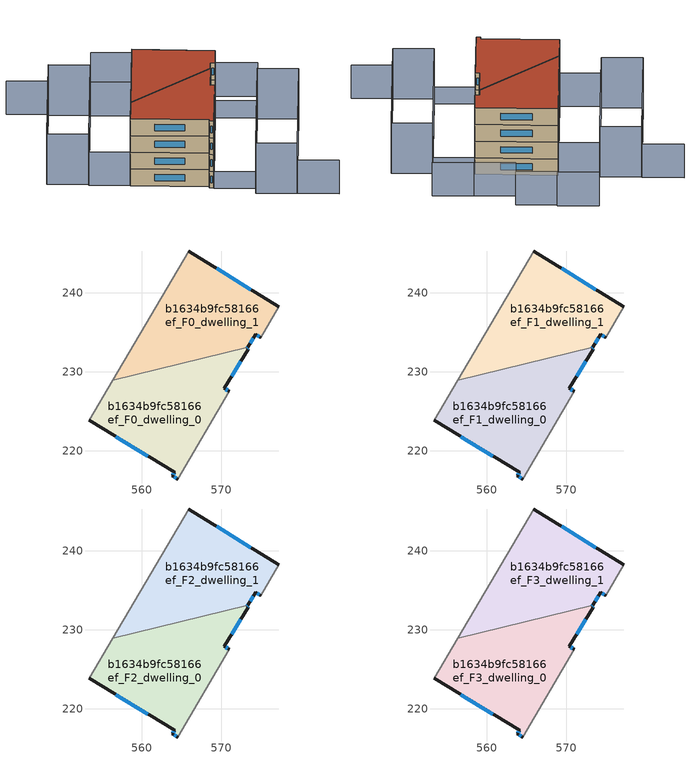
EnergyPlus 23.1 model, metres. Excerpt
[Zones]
b1634b9fc58166ef_F0_dwelling_0
 floor ground (EU_floor_Construction): 573.4,233.1 573.31,232.95 573.43,232.87 570.41,227.91 571.04,227.53 564.52,216.45 563.86,216.86 564.12,217.29 553.32,223.86 556.31,228.93 z0
 wall outside (EU_wall_Construction): 571.04,227.53 570.41,227.91 573.43,232.87 573.31,232.95 573.4,233.1 / 553.32,223.86 564.12,217.29 563.86,216.86 564.52,216.45 z0:3
 wall adiabatic (EU_wall_Construction): 564.52,216.45 571.04,227.53 / 556.31,228.93 553.32,223.86 z0:3
 wall to b1634b9fc58166ef_F0_dwelling_1 (EU_wall_Construction): 573.4,233.1 556.31,228.93 z0:3
 window (EU_Window_Construction): 573.34,232.99 573.37,233.05 / 573.39,232.9 573.35,232.92 / 571.35,229.46 572.49,231.33 / 570.84,227.65 570.6,227.79 / 564.07,216.73 564.31,216.58 / 564.04,217.16 563.94,216.99 / 556.69,221.81 560.76,219.34 z0.93:2.07
b1634b9fc58166ef_F0_dwelling_1
 floor ground (EU_floor_Construction): 577.31,238.19 575.03,234.32 574.38,234.71 573.4,233.1 556.31,228.93 565.92,245.26 z0
 wall outside (EU_wall_Construction): 573.4,233.1 574.38,234.71 575.03,234.32 / 577.31,238.19 565.92,245.26 z0:3
 wall adiabatic (EU_wall_Construction): 565.92,245.26 556.31,228.93 / 575.03,234.32 577.31,238.19 z0:3
 window (EU_Window_Construction): 574.59,234.59 574.83,234.44 / 573.71,233.6 574.08,234.21 / 573.76,240.39 569.47,243.06 z0.93:2.07
b1634b9fc58166ef_F1_dwelling_0
 floor to b1634b9fc58166ef_F0_dwelling_0 (EU_floor_Construction): 573.4,233.1 573.31,232.95 573.43,232.87 570.41,227.91 571.04,227.53 564.52,216.45 563.86,216.86 564.12,217.29 553.32,223.86 556.31,228.93 z3
 wall outside (EU_wall_Construction): 571.04,227.53 570.41,227.91 573.43,232.87 573.31,232.95 573.4,233.1 / 553.32,223.86 564.12,217.29 563.86,216.86 564.52,216.45 z3:6
 wall adiabatic (EU_wall_Construction): 564.52,216.45 571.04,227.53 / 556.31,228.93 553.32,223.86 z3:6
 wall to b1634b9fc58166ef_F1_dwelling_1 (EU_wall_Construction): 573.4,233.1 556.31,228.93 z3:6
 window (EU_Window_Construction): 573.34,232.99 573.37,233.05 / 573.39,232.9 573.35,232.92 / 571.35,229.46 572.49,231.33 / 570.84,227.65 570.6,227.79 / 564.07,216.73 564.31,216.58 / 564.04,217.16 563.94,216.99 / 556.69,221.81 560.76,219.34 z3.93:5.07
b1634b9fc58166ef_F1_dwelling_1
 floor to b1634b9fc58166ef_F0_dwelling_1 (EU_floor_Construction): 577.31,238.19 575.03,234.32 574.38,234.71 573.4,233.1 556.31,228.93 565.92,245.26 z3
 wall outside (EU_wall_Construction): 573.4,233.1 574.38,234.71 575.03,234.32 / 577.31,238.19 565.92,245.26 z3:6
 wall adiabatic (EU_wall_Construction): 565.92,245.26 556.31,228.93 / 575.03,234.32 577.31,238.19 z3:6
 window (EU_Window_Construction): 574.59,234.59 574.83,234.44 / 573.71,233.6 574.08,234.21 / 573.76,240.39 569.47,243.06 z3.93:5.07
b1634b9fc58166ef_F2_dwelling_0
 floor to b1634b9fc58166ef_F1_dwelling_0 (EU_floor_Construction): 573.4,233.1 573.31,232.95 573.43,232.87 570.41,227.91 571.04,227.53 564.52,216.45 563.86,216.86 564.12,217.29 553.32,223.86 556.31,228.93 z6
 wall outside (EU_wall_Construction): 571.04,227.53 570.41,227.91 573.43,232.87 573.31,232.95 573.4,233.1 / 553.32,223.86 564.12,217.29 563.86,216.86 564.52,216.45 z6:9
 wall adiabatic (EU_wall_Construction): 564.52,216.45 571.04,227.53 / 556.31,228.93 553.32,223.86 z6:9
 wall to b1634b9fc58166ef_F2_dwelling_1 (EU_wall_Construction): 573.4,233.1 556.31,228.93 z6:9
 window (EU_Window_Construction): 573.34,232.99 573.37,233.05 / 573.39,232.9 573.35,232.92 / 571.35,229.46 572.49,231.33 / 570.84,227.65 570.6,227.79 / 564.07,216.73 564.31,216.58 / 564.04,217.16 563.94,216.99 / 556.69,221.81 560.76,219.34 z6.93:8.07
b1634b9fc58166ef_F2_dwelling_1
 floor to b1634b9fc58166ef_F1_dwelling_1 (EU_floor_Construction): 577.31,238.19 575.03,234.32 574.38,234.71 573.4,233.1 556.31,228.93 565.92,245.26 z6
 wall outside (EU_wall_Construction): 573.4,233.1 574.38,234.71 575.03,234.32 / 577.31,238.19 565.92,245.26 z6:9
 wall adiabatic (EU_wall_Construction): 565.92,245.26 556.31,228.93 / 575.03,234.32 577.31,238.19 z6:9
 window (EU_Window_Construction): 574.59,234.59 574.83,234.44 / 573.71,233.6 574.08,234.21 / 573.76,240.39 569.47,243.06 z6.93:8.07
b1634b9fc58166ef_F3_dwelling_0
 floor to b1634b9fc58166ef_F2_dwelling_0 (EU_floor_Construction): 573.4,233.1 573.31,232.95 573.43,232.87 570.41,227.91 571.04,227.53 564.52,216.45 563.86,216.86 564.12,217.29 553.32,223.86 556.31,228.93 z9
 wall outside (EU_wall_Construction): 571.04,227.53 570.41,227.91 573.43,232.87 573.31,232.95 573.4,233.1 / 553.32,223.86 564.12,217.29 563.86,216.86 564.52,216.45 z9:12
 wall adiabatic (EU_wall_Construction): 564.52,216.45 571.04,227.53 / 556.31,228.93 553.32,223.86 z9:12
 wall to b1634b9fc58166ef_F3_dwelling_1 (EU_wall_Construction): 573.4,233.1 556.31,228.93 z9:12
 window (EU_Window_Construction): 573.34,232.99 573.37,233.05 / 573.39,232.9 573.35,232.92 / 571.35,229.46 572.49,231.33 / 570.84,227.65 570.6,227.79 / 564.07,216.73 564.31,216.58 / 564.04,217.16 563.94,216.99 / 556.69,221.81 560.76,219.34 z9.93:11.07
 roof outside (EU_roof_Construction): 564.52,216.45 571.04,227.53 570.41,227.91 573.43,232.87 573.31,232.95 573.4,233.1 556.31,228.93 553.32,223.86 564.12,217.29 563.86,216.86 z12
b1634b9fc58166ef_F3_dwelling_1
 floor to b1634b9fc58166ef_F2_dwelling_1 (EU_floor_Construction): 577.31,238.19 575.03,234.32 574.38,234.71 573.4,233.1 556.31,228.93 565.92,245.26 z9
 wall outside (EU_wall_Construction): 573.4,233.1 574.38,234.71 575.03,234.32 / 577.31,238.19 565.92,245.26 z9:12
 wall adiabatic (EU_wall_Construction): 565.92,245.26 556.31,228.93 / 575.03,234.32 577.31,238.19 z9:12
 window (EU_Window_Construction): 574.59,234.59 574.83,234.44 / 573.71,233.6 574.08,234.21 / 573.76,240.39 569.47,243.06 z9.93:11.07
 roof outside (EU_roof_Construction): 573.4,233.1 574.38,234.71 575.03,234.32 577.31,238.19 565.92,245.26 556.31,228.93 z12
shading: 580.94,204.72 575.17,208.12 / 575.17,208.12 588.71,231.12 / 586.98,241.4 581.2,244.8 / 581.22,244.83 575.44,248.23 / 577.02,250.9 571.24,254.3 / 548.74,255.92 554.61,252.47 / 554.61,252.47 542.06,231.15 / 571.35,254.49 565.58,257.89 / 565.99,245.38 553.32,223.86 / 553.32,223.86 547.55,227.26 / 547.55,227.26 560.22,248.78 / 560.22,248.78 565.99,245.38 z0:6; 542.01,231.07 554.53,252.33 / 554.53,252.33 560.3,248.93 / 560.3,248.93 547.79,227.67 / 547.79,227.67 542.01,231.07 / 588.71,231.13 575.19,208.15 / 575.19,208.15 569.41,211.55 / 569.41,211.55 582.94,234.53 / 582.94,234.53 588.71,231.13 z0:9; 564.47,216.38 577.31,238.19 / 577.31,238.19 583.09,234.79 / 583.09,234.79 570.25,212.98 / 570.25,212.98 564.47,216.38 z0:3
[Building]
EU S2 Campaign: North Axis=0; Terrain=City; Solar Distribution=FullExterior
[Site:Location]
Montreal-Trudeau.Intl.AP: Latitude=45.4667; Longitude=-73.75; Time Zone=-5; Elevation=36
[SizingPeriod:WeatherFileDays]
AnnualSizingPeriod: Begin Month=1; Begin Day of Month=1; End Month=12; End Day of Month=31; Day of Week for Start Day=Monday; Use Weather File Daylight Saving Period=No; Use Weather File Rain and Snow Indicators=No
[MATERIAL]
EU_InternalMass_Material: Roughness=MediumRough; Thickness=0.1; Conductivity=1; Density=1800; Specific Heat=900; Thermal Absorptance=0.9; Solar Absorptance=0.7; Visible Absorptance=0.7
[MATERIAL:NOMASS] Roughness=MediumRough; Thermal Absorptance=0.9; Solar Absorptance=0.7; Visible Absorptance=0.7
Name | Thermal Resistance
EU_wall_NoMass; EU_floor_NoMass | 1.36485
EU_roof_NoMass | 2.55992
[WINDOWMATERIAL:SIMPLEGLAZINGSYSTEM]
EU_Window_SimpleGlazing: UFactor=3.92339; Solar Heat Gain Coefficient=0.8; Visible Transmittance=0.8
[CONSTRUCTION]
EU_wall_Construction: EU_wall_NoMass
EU_roof_Construction: EU_roof_NoMass
EU_floor_Construction: EU_floor_NoMass
EU_Window_Construction: EU_Window_SimpleGlazing
EU_InternalMass_Construction: EU_InternalMass_Material
[ZONE] Type=1; Multiplier=1; Ceiling Height=autocalculate; Floor Area=autocalculate; Part of Total Floor Area=Yes
Name | Volume
b1634b9fc58166ef_F0_dwelling_0 | 490.19
b1634b9fc58166ef_F1_dwelling_0; b1634b9fc58166ef_F2_dwelling_0; b1634b9fc58166ef_F3_dwelling_0 | 490.192
b1634b9fc58166ef_F0_dwelling_1 | 490.215
b1634b9fc58166ef_F1_dwelling_1; b1634b9fc58166ef_F2_dwelling_1; b1634b9fc58166ef_F3_dwelling_1 | 490.214
[INTERNALMASS] Construction=EU_InternalMass_Construction
Name | Zone or ZoneList | Surface Area
b1634b9fc58166ef_F0_dwelling_0_EU_InternalMass | b1634b9fc58166ef_F0_dwelling_0 | 163.397
b1634b9fc58166ef_F0_dwelling_1_EU_InternalMass | b1634b9fc58166ef_F0_dwelling_1 | 163.405
b1634b9fc58166ef_F1_dwelling_0_EU_InternalMass | b1634b9fc58166ef_F1_dwelling_0 | 163.397
b1634b9fc58166ef_F1_dwelling_1_EU_InternalMass | b1634b9fc58166ef_F1_dwelling_1 | 163.405
b1634b9fc58166ef_F2_dwelling_0_EU_InternalMass | b1634b9fc58166ef_F2_dwelling_0 | 163.397
b1634b9fc58166ef_F2_dwelling_1_EU_InternalMass | b1634b9fc58166ef_F2_dwelling_1 | 163.405
b1634b9fc58166ef_F3_dwelling_0_EU_InternalMass | b1634b9fc58166ef_F3_dwelling_0 | 163.397
b1634b9fc58166ef_F3_dwelling_1_EU_InternalMass | b1634b9fc58166ef_F3_dwelling_1 | 163.405
[OTHEREQUIPMENT] Fuel Type=Electricity; Design Level Calculation Method=Watts/Area; Power per Zone Floor Area=1; Fraction Latent=0; Fraction Radiant=0; Fraction Lost=0; Carbon Dioxide Generation Rate=0; EndUse Subcategory=EU_Step8_InternalGains
Name | Zone or ZoneList or Space or SpaceList | Schedule
EU_Step8_InternalGain_b1634b9fc58166ef_F0_dwelling_0_f000 | b1634b9fc58166ef_F0_dwelling_0 | EU_Step8_GainSchedule_b1634b9fc58166ef_F0_dwelling_0_f000
EU_Step8_InternalGain_b1634b9fc58166ef_F0_dwelling_1_f000 | b1634b9fc58166ef_F0_dwelling_1 | EU_Step8_GainSchedule_b1634b9fc58166ef_F0_dwelling_1_f000
EU_Step8_InternalGain_b1634b9fc58166ef_F1_dwelling_0_f000 | b1634b9fc58166ef_F1_dwelling_0 | EU_Step8_GainSchedule_b1634b9fc58166ef_F1_dwelling_0_f000
EU_Step8_InternalGain_b1634b9fc58166ef_F1_dwelling_1_f000 | b1634b9fc58166ef_F1_dwelling_1 | EU_Step8_GainSchedule_b1634b9fc58166ef_F1_dwelling_1_f000
EU_Step8_InternalGain_b1634b9fc58166ef_F2_dwelling_0_f000 | b1634b9fc58166ef_F2_dwelling_0 | EU_Step8_GainSchedule_b1634b9fc58166ef_F2_dwelling_0_f000
EU_Step8_InternalGain_b1634b9fc58166ef_F2_dwelling_1_f000 | b1634b9fc58166ef_F2_dwelling_1 | EU_Step8_GainSchedule_b1634b9fc58166ef_F2_dwelling_1_f000
EU_Step8_InternalGain_b1634b9fc58166ef_F3_dwelling_0_f000 | b1634b9fc58166ef_F3_dwelling_0 | EU_Step8_GainSchedule_b1634b9fc58166ef_F3_dwelling_0_f000
EU_Step8_InternalGain_b1634b9fc58166ef_F3_dwelling_1_f000 | b1634b9fc58166ef_F3_dwelling_1 | EU_Step8_GainSchedule_b1634b9fc58166ef_F3_dwelling_1_f000
[ZONEVENTILATION:DESIGNFLOWRATE] Schedule=EU_AlwaysOn; Design Flow Rate Calculation Method=AirChanges/Hour; Air Changes per Hour=0.860309; Ventilation Type=Natural; Fan Pressure Rise=0; Fan Total Efficiency=1; Constant Term Coefficient=1; Temperature Term Coefficient=0; Velocity Term Coefficient=0; Velocity Squared Term Coefficient=0; Minimum Indoor Temperature=-100; Maximum Indoor Temperature=100; Delta Temperature=-100; Minimum Outdoor Temperature=-100; Maximum Outdoor Temperature=100; Maximum Wind Speed=40
Name | Zone or ZoneList or Space or SpaceList
EU_ConstantAir_b1634b9fc58166ef_F0_dwelling_0 | b1634b9fc58166ef_F0_dwelling_0
EU_ConstantAir_b1634b9fc58166ef_F0_dwelling_1 | b1634b9fc58166ef_F0_dwelling_1
EU_ConstantAir_b1634b9fc58166ef_F1_dwelling_0 | b1634b9fc58166ef_F1_dwelling_0
EU_ConstantAir_b1634b9fc58166ef_F1_dwelling_1 | b1634b9fc58166ef_F1_dwelling_1
EU_ConstantAir_b1634b9fc58166ef_F2_dwelling_0 | b1634b9fc58166ef_F2_dwelling_0
EU_ConstantAir_b1634b9fc58166ef_F2_dwelling_1 | b1634b9fc58166ef_F2_dwelling_1
EU_ConstantAir_b1634b9fc58166ef_F3_dwelling_0 | b1634b9fc58166ef_F3_dwelling_0
EU_ConstantAir_b1634b9fc58166ef_F3_dwelling_1 | b1634b9fc58166ef_F3_dwelling_1
[HVACTEMPLATE:THERMOSTAT] Constant Heating Setpoint=20; Constant Cooling Setpoint=50
EU_HeatOnly_b1634b9fc58166ef_F0_dwelling_0; EU_HeatOnly_b1634b9fc58166ef_F0_dwelling_1; EU_HeatOnly_b1634b9fc58166ef_F1_dwelling_0; EU_HeatOnly_b1634b9fc58166ef_F1_dwelling_1; EU_HeatOnly_b1634b9fc58166ef_F2_dwelling_0; EU_HeatOnly_b1634b9fc58166ef_F2_dwelling_1; EU_HeatOnly_b1634b9fc58166ef_F3_dwelling_0; EU_HeatOnly_b1634b9fc58166ef_F3_dwelling_1
[HVACTEMPLATE:ZONE:IDEALLOADSAIRSYSTEM] System Availability Schedule=EU_AlwaysOn; Maximum Heating Supply Air Temperature=50; Minimum Cooling Supply Air Temperature=13; Maximum Heating Supply Air Humidity Ratio=0.0156; Minimum Cooling Supply Air Humidity Ratio=0.0077; Heating Limit=NoLimit; Cooling Limit=NoLimit; Heating Availability Schedule=EU_AlwaysOn; Cooling Availability Schedule=EU_CoolingOff; Dehumidification Control Type=ConstantSensibleHeatRatio; Cooling Sensible Heat Ratio=0.7; Dehumidification Setpoint=60; Humidification Control Type=None; Humidification Setpoint=30; Outdoor Air Method=None; Outdoor Air Flow Rate per Person=0.00944; Outdoor Air Flow Rate per Zone Floor Area=0; Outdoor Air Flow Rate per Zone=0; Demand Controlled Ventilation Type=None; Outdoor Air Economizer Type=NoEconomizer; Heat Recovery Type=None; Sensible Heat Recovery Effectiveness=0.7; Latent Heat Recovery Effectiveness=0.65
Name | Template Thermostat
b1634b9fc58166ef_F0_dwelling_0 | EU_HeatOnly_b1634b9fc58166ef_F0_dwelling_0
b1634b9fc58166ef_F0_dwelling_1 | EU_HeatOnly_b1634b9fc58166ef_F0_dwelling_1
b1634b9fc58166ef_F1_dwelling_0 | EU_HeatOnly_b1634b9fc58166ef_F1_dwelling_0
b1634b9fc58166ef_F1_dwelling_1 | EU_HeatOnly_b1634b9fc58166ef_F1_dwelling_1
b1634b9fc58166ef_F2_dwelling_0 | EU_HeatOnly_b1634b9fc58166ef_F2_dwelling_0
b1634b9fc58166ef_F2_dwelling_1 | EU_HeatOnly_b1634b9fc58166ef_F2_dwelling_1
b1634b9fc58166ef_F3_dwelling_0 | EU_HeatOnly_b1634b9fc58166ef_F3_dwelling_0
b1634b9fc58166ef_F3_dwelling_1 | EU_HeatOnly_b1634b9fc58166ef_F3_dwelling_1
[SIZING:ZONE] Zone Cooling Design Supply Air Temperature Input Method=SupplyAirTemperature; Zone Cooling Design Supply Air Temperature=13; Zone Heating Design Supply Air Temperature Input Method=SupplyAirTemperature; Zone Heating Design Supply Air Temperature=50; Zone Cooling Design Supply Air Humidity Ratio=0.008; Zone Heating Design Supply Air Humidity Ratio=0.008; Cooling Design Air Flow Method=DesignDay; Cooling Design Air Flow Rate=0; Cooling Minimum Air Flow per Zone Floor Area=0.000762; Cooling Minimum Air Flow=0; Cooling Minimum Air Flow Fraction=0.2; Heating Design Air Flow Method=DesignDay; Heating Design Air Flow Rate=0; Heating Maximum Air Flow per Zone Floor Area=0.002032; Heating Maximum Air Flow=0.141576; Heating Maximum Air Flow Fraction=0.3; Account for Dedicated Outdoor Air System=No; Dedicated Outdoor Air System Control Strategy=NeutralSupplyAir; Dedicated Outdoor Air Low Setpoint Temperature for Design=autosize; Dedicated Outdoor Air High Setpoint Temperature for Design=autosize; Zone Load Sizing Method=Sensible Load Only No Latent Load; Zone Latent Cooling Design Supply Air Humidity Ratio Input Method=HumidityRatioDifference; Zone Cooling Design Supply Air Humidity Ratio Difference=0.005; Zone Latent Heating Design Supply Air Humidity Ratio Input Method=HumidityRatioDifference; Zone Humidification Design Supply Air Humidity Ratio Difference=0.005
b1634b9fc58166ef_F0_dwelling_0; b1634b9fc58166ef_F0_dwelling_1; b1634b9fc58166ef_F1_dwelling_0; b1634b9fc58166ef_F1_dwelling_1; b1634b9fc58166ef_F2_dwelling_0; b1634b9fc58166ef_F2_dwelling_1; b1634b9fc58166ef_F3_dwelling_0; b1634b9fc58166ef_F3_dwelling_1
[SCHEDULE:CONSTANT]
Name | Hourly Value
EU_AlwaysOn | 1
EU_CoolingOff | 0
[SCHEDULE:FILE] Column Number=1; Rows to Skip at Top=0; Number of Hours of Data=8760; Column Separator=Comma; Interpolate to Timestep=No; Minutes per Item=60; Adjust Schedule for Daylight Savings=Yes
Name | File
EU_Step8_GainSchedule_b1634b9fc58166ef_F0_dwelling_0_f000 | ../../schedules/b1634b9fc58166ef/b1634b9fc58166ef_F0_dwelling_0_f000_gain.csv
EU_Step8_GainSchedule_b1634b9fc58166ef_F0_dwelling_1_f000 | ../../schedules/b1634b9fc58166ef/b1634b9fc58166ef_F0_dwelling_1_f000_gain.csv
EU_Step8_GainSchedule_b1634b9fc58166ef_F1_dwelling_0_f000 | ../../schedules/b1634b9fc58166ef/b1634b9fc58166ef_F1_dwelling_0_f000_gain.csv
EU_Step8_GainSchedule_b1634b9fc58166ef_F1_dwelling_1_f000 | ../../schedules/b1634b9fc58166ef/b1634b9fc58166ef_F1_dwelling_1_f000_gain.csv
EU_Step8_GainSchedule_b1634b9fc58166ef_F2_dwelling_0_f000 | ../../schedules/b1634b9fc58166ef/b1634b9fc58166ef_F2_dwelling_0_f000_gain.csv
EU_Step8_GainSchedule_b1634b9fc58166ef_F2_dwelling_1_f000 | ../../schedules/b1634b9fc58166ef/b1634b9fc58166ef_F2_dwelling_1_f000_gain.csv
EU_Step8_GainSchedule_b1634b9fc58166ef_F3_dwelling_0_f000 | ../../schedules/b1634b9fc58166ef/b1634b9fc58166ef_F3_dwelling_0_f000_gain.csv
EU_Step8_GainSchedule_b1634b9fc58166ef_F3_dwelling_1_f000 | ../../schedules/b1634b9fc58166ef/b1634b9fc58166ef_F3_dwelling_1_f000_gain.csv
